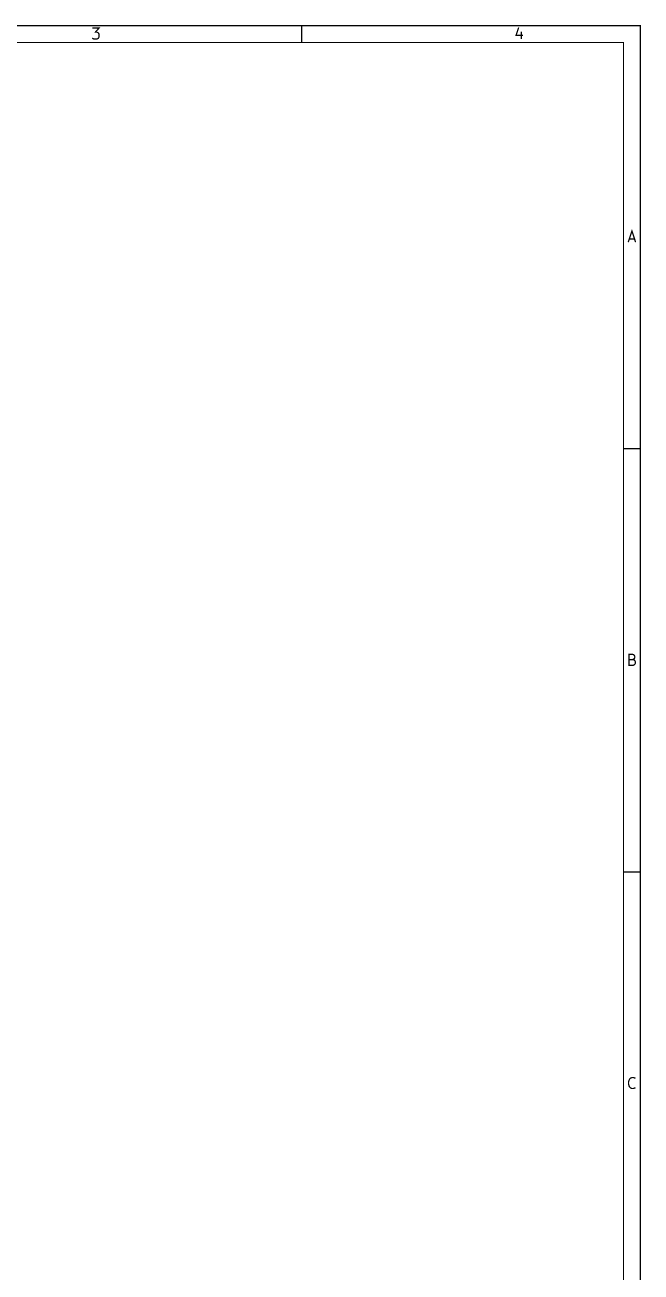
# Model space of a CAD drawing. Extents: x 0.4 to 7.9, y 0.4 to 11.3.
# Drawn here: x 5.01 to 7.88, y 5.5 to 11.3 of the extents above; entities that cross this region are included whole.
import ezdxf

# ---------------------------------------------------------------- set-up
doc = ezdxf.new("R2010")
doc.units = 0
doc.layers.get('0').update_dxf_attribs({"linetype": 'CONTINUOUS'})

msp = doc.modelspace()

# ---------------------------------------------------------------- linework, layer by layer
at = {"color": 0, "const_width": 0.005906}
for points in [[(0.393718, 11.3007), (7.87429, 11.3007), (7.87429, 0.395128), (0.393718, 0.395128), (0.393718, 11.3007)], [(0.472439, 11.222), (7.79557, 11.222), (7.79557, 0.473904), (0.472439, 0.473904), (0.472439, 11.222)]]:
    msp.add_lwpolyline(points, close=True, dxfattribs=at)
for points in [[(5.32519, 11.2894), (5.35688, 11.2894), (5.33979, 11.27), (5.34711, 11.27), (5.352, 11.2675), (5.35439, 11.265), (5.35688, 11.2602), (5.35688, 11.248), (5.35439, 11.2432), (5.352, 11.2407), (5.34711, 11.2382), (5.33251, 11.2382), (5.32758, 11.2407), (5.32519, 11.2432)], [(6.29921, 11.2221), (6.29921, 11.3007)], [(7.30832, 11.2918), (7.29611, 11.2554), (7.32781, 11.2554)], [(7.32047, 11.2723), (7.32047, 11.2382)], [(7.81782, 10.2933), (7.8349, 10.3446), (7.85189, 10.2933)], [(7.82269, 10.3081), (7.84711, 10.3081)], [(7.87418, 9.33225), (7.79551, 9.33225)], [(7.83849, 8.35167), (7.84581, 8.34924), (7.84831, 8.34685), (7.85069, 8.34196), (7.85069, 8.33464), (7.84831, 8.32975), (7.84581, 8.32736), (7.84099, 8.32487), (7.8215, 8.32487), (7.8215, 8.37603), (7.83849, 8.37603), (7.84343, 8.37364), (7.84581, 8.37115), (7.84831, 8.36632), (7.84831, 8.36143), (7.84581, 8.35656), (7.84343, 8.35417), (7.83849, 8.35167), (7.8215, 8.35167)], [(7.87418, 7.36376), (7.79551, 7.36376)], [(7.85069, 6.36122), (7.84831, 6.35883), (7.84099, 6.35633), (7.8361, 6.35633), (7.82878, 6.35883), (7.82389, 6.36367), (7.8215, 6.36854), (7.81901, 6.37836), (7.81901, 6.38564), (7.8215, 6.39535), (7.82389, 6.40022), (7.82878, 6.40517), (7.8361, 6.40756), (7.84099, 6.40756), (7.84831, 6.40517), (7.85069, 6.40267)]]:
    msp.add_lwpolyline(points, dxfattribs=at)

doc.saveas('drawing.dxf')
